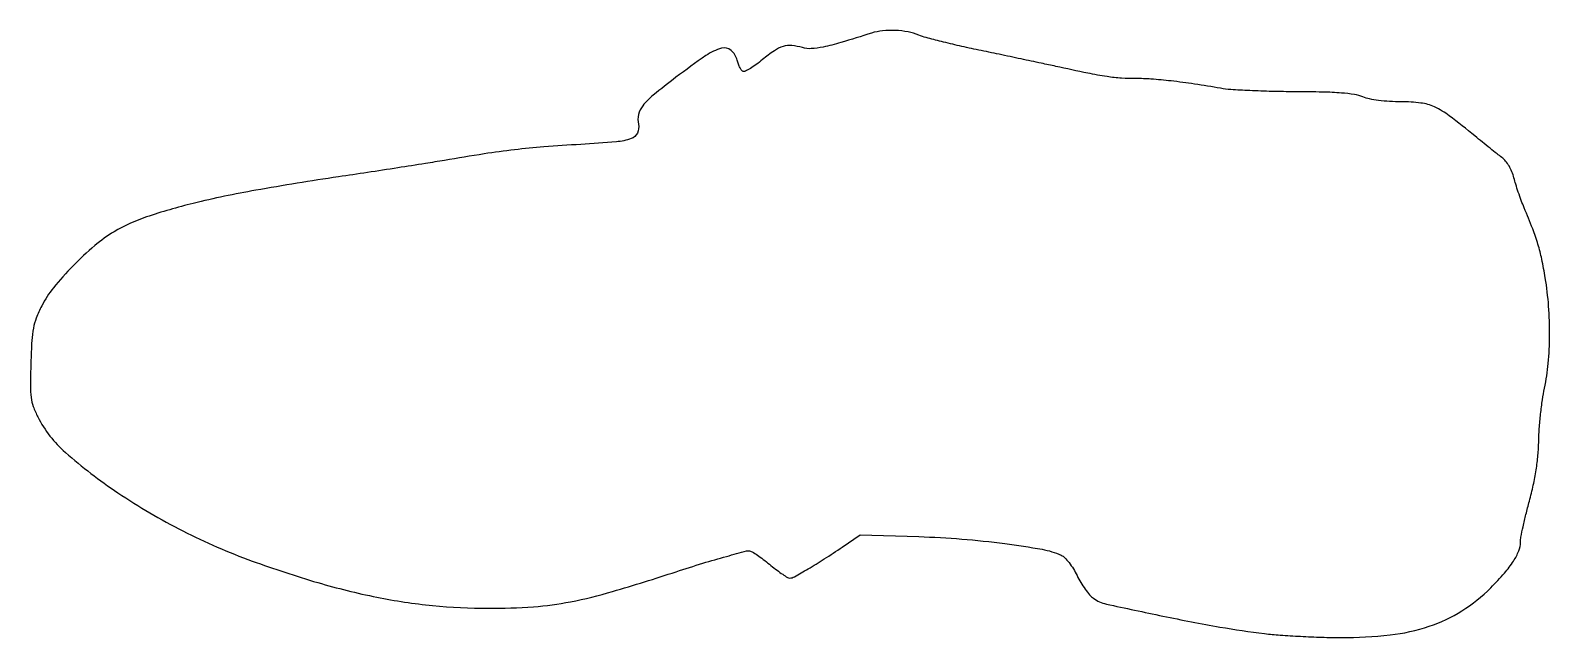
# Model space of a CAD drawing. Extents: x 0 to 466, y 1 to 187.
import ezdxf

# ---------------------------------------------------------------- set-up
doc = ezdxf.new("R2010")
doc.units = 0

msp = doc.modelspace()

# ---------------------------------------------------------------- linework, layer by layer
msp.add_lwpolyline([(258, 186.049019, -0.00426), (248.539492, 183.136294, -0.020955), (243.126131, 181.764133, -0.03791), (239.510844, 181.289421, -0.084536), (236.76334, 181.603706, 0.048731), (233.495012, 182.215948, 0.095335), (230.869584, 181.946422, 0.076592), (228.169972, 180.658031, 0.023113), (224.525857, 177.919903, -0.014044), (222.6008, 176.418077, -0.020163), (220.808587, 175.207391, -0.016524), (219.293294, 174.338292, -0.205171), (218.646497, 174.284501, -0.154294), (218.187713, 174.617551, -0.03535), (217.667585, 175.436162, -0.033318), (217.177501, 176.508309, -0.027153), (216.794978, 177.711401, 0.153015), (214.901484, 180.750289, 0.250155), (212.01058, 181.395689, 0.083533), (207.178896, 179.137068, 0.011051), (197.995012, 172.496222, 0.008771), (191.042392, 167.036442, 0.053246), (187.823521, 163.79018, 0.11073), (186.503939, 161.08755, 0.11294), (186.477885, 158.10069, -0.16563), (186.172521, 155.38747, -0.201387), (184.286751, 153.689698, -0.062805), (179.718172, 152.715549, -0.006592), (168.792479, 151.933562, 0.005014), (157.514817, 151.162144, 0.009581), (148.477985, 150.278376, 0.009102), (139.185106, 149.01757, 0.004065), (127, 147.036339, -0.002804), (121.162257, 146.07204, -0.000966), (112.709375, 144.741151, -0.00096), (103.383193, 143.309542, -0.001112), (94.5, 141.98359, 0.007285), (69.119497, 137.874272, 0.016196), (49.959655, 133.841073, 0.020927), (35.586909, 129.681501, 0.05286), (25.700585, 125.157238, 0.043146), (19.739078, 120.891901, 0.022524), (13.065661, 114.645999, 0.022406), (7.107724, 107.970104, 0.053764), (3.498048, 102.417069, 0.02318), (1.820383, 98.686631, 0.046843), (0.922581, 95.595344, 0.033011), (0.448535, 91.761942, 0.006699), (0.149544, 84.914997, 0.005524), (0.015042, 77.908341, 0.034568), (0.233258, 74.333245, 0.055751), (0.907707, 71.594485, 0.029054), (2.314224, 68.366611, 0.095957), (10.762997, 57.488379, 0.031917), (26.834065, 45.136004, 0.030434), (46.80518, 33.417317, 0.030411), (68.056075, 24.206513, 0.015305), (88.158208, 17.598863, 0.022367), (106.245462, 13.129588, 0.024397), (123.359491, 10.565272, 0.025012), (140.5, 9.70869, 0.017792), (154.263661, 10.19972, 0.03031), (165.670573, 11.712406, 0.02375), (178.563445, 14.86662, 0.006957), (198.044926, 20.92159, -0.004442), (206.291186, 23.530148, -0.006763), (213.501544, 25.634496, -0.002897), (219.666776, 27.305282, -0.15276), (220.877852, 27.251565, -0.057552), (221.772855, 26.805369, -0.009303), (223.386136, 25.71096, -0.010164), (225.243844, 24.342202, -0.008779), (227.13878, 22.832011, 0.010475), (228.993375, 21.36423, 0.014288), (230.728413, 20.125653, 0.011076), (232.208553, 19.17851, 0.137632), (232.844774, 19, 0.126659), (234.303997, 19.375673, 0.006708), (238.515442, 21.772282, 0.010149), (243.495332, 24.832882, 0.007048), (249, 28.482595), (254.5, 32.241888), (272.5, 31.687408, -0.012582), (285.646784, 30.950979, -0.012238), (298.862497, 29.55026, -0.011109), (310.292374, 27.796066, -0.06334), (316.1496, 25.977699, -0.091659), (317.241419, 25.214064, -0.028975), (318.558183, 23.711898, -0.027524), (319.877134, 21.811656, -0.025669), (321.013086, 19.734245, 0.022743), (322.148834, 17.628035, 0.020765), (323.503844, 15.566802, 0.021277), (324.869076, 13.82797, 0.061077), (326, 12.794023, 0.100883), (329.99767, 11.020537, 0.003246), (347.343914, 7.323945, 0.007004), (364.831753, 3.970395, 0.014775), (378.5, 1.961801, 0.010934), (383.286279, 1.508175, 0.005049), (389.528125, 1.117376, 0.004999), (396.100527, 0.838328, 0.006918), (402, 0.728588, 0.029326), (416.988797, 1.53682, 0.052281), (429.037378, 4.192833, 0.060304), (439.054267, 8.931864, 0.057013), (447.861893, 16, 0.014985), (452.086143, 20.528413, 0.035851), (454.861606, 24.186777, 0.04948), (456.467961, 27.283855, 0.09481), (456.996262, 30.022933, -0.047143), (457.14176, 31.538688, -0.006079), (457.796685, 34.735517, -0.007054), (458.67569, 38.517994, -0.005832), (459.715857, 42.522933, 0.012724), (460.920865, 47.440132, 0.015164), (461.797039, 52.1337, 0.015971), (462.35103, 56.641352, 0.017984), (462.588307, 61, -0.014033), (462.765748, 64.814413, -0.008772), (463.176993, 69.267303, -0.008802), (463.736892, 73.643828, -0.015815), (464.37245, 77.207842, 0.029522), (465.512081, 84.795981, 0.020863), (465.928543, 93.407057, 0.020245), (465.625034, 102.362604, 0.022128), (464.595713, 111, 0.01105), (463.518773, 116.756057, 0.021325), (462.360606, 121.297473, 0.01917), (460.737688, 126.025086, 0.007261), (458.12492, 132.5, -0.010218), (457.244218, 134.720283, -0.007088), (456.33613, 137.263001, -0.007151), (455.533296, 139.730694, -0.014594), (454.987938, 141.693195, 0.03711), (454.376226, 143.563804, 0.037665), (453.497134, 145.31374, 0.039652), (452.422419, 146.818856, 0.055605), (451.226752, 147.956078, -0.004711), (449.815074, 149.048701, -0.001412), (447.685358, 150.739186, -0.001416), (445.305695, 152.65011, -0.001534), (443, 154.524118, 0.00929), (435.168488, 160.690152, 0.053525), (430.654957, 163.40457, 0.07732), (426.423134, 164.622205, 0.031469), (420.426343, 165, -0.013969), (416.811623, 165.101006, -0.017718), (413.485712, 165.405523, -0.019528), (410.66379, 165.877695, -0.047772), (408.654243, 166.5, 0.060758), (406.058317, 167.230792, 0.019459), (402.070199, 167.68796, 0.013502), (396.349356, 167.964024, 0.004248), (387.782119, 168.073003, -0.004981), (380.762334, 168.172598, -0.005468), (373.960997, 168.411327, -0.005124), (368.15387, 168.738442, -0.027293), (365, 169.122228, 0.006507), (357.026219, 170.430731, 0.008968), (349.831092, 171.383849, 0.010075), (343.681007, 171.961282, 0.022679), (339, 172.092933, -0.022015), (334.643957, 172.209655, -0.020302), (330.194645, 172.707409, -0.012792), (324.279155, 173.769123, -0.003051), (314.5, 175.846051, 0.001199), (310.036067, 176.811406, 0.000462), (303.835742, 178.130719, 0.000457), (297.108712, 179.549178, 0.000564), (290.834442, 180.858782, -0.004643), (284.947761, 182.137679, -0.005435), (279.388088, 183.463407, -0.004828), (274.715479, 184.679481, -0.032891), (272.462318, 185.451298, 0.053446), (269.199055, 186.421502, 0.035237), (265.304976, 186.858492, 0.035165), (261.374613, 186.744496, 0.05202)], format="xyb", close=True)

doc.saveas('drawing.dxf')
